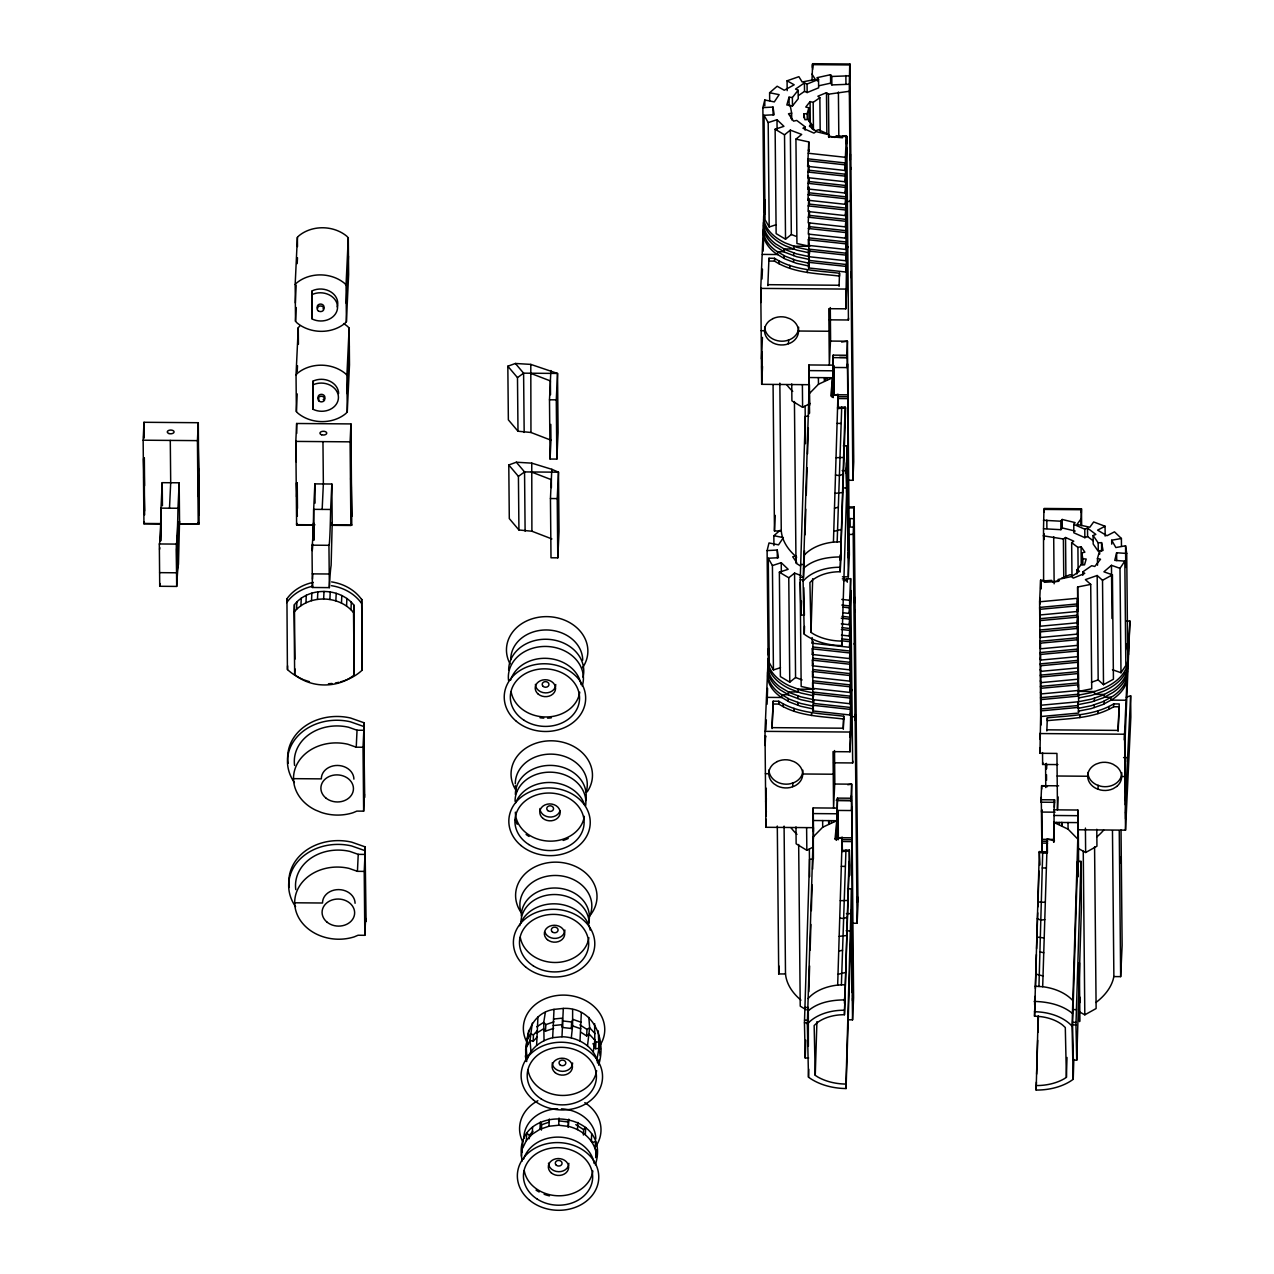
<?xml version="1.0" encoding="UTF-8"?>
<svg xmlns="http://www.w3.org/2000/svg" width="1274" height="1274" viewBox="0 0 1274 1274"><rect width="100%" height="100%" fill="white"/><g stroke="black" fill="none" stroke-linecap="round" stroke-linejoin="round"><path stroke-width="1.5" d="M557.009 418.382C557.168 427.984 557.041 408.317 557.184 417.936M845.936 291.794C846.079 301.428 845.968 281.729 846.111 291.348M850.172 734.748C850.331 744.366 850.204 724.699 850.347 734.302M853.102 456.888C853.261 466.491 853.134 446.824 853.277 456.442M852.593 998.306C852.736 1007.909 852.609 988.242 852.768 997.861M853.867 535.414C854.01 545.065 853.914 525.35 854.058 534.984M855.3 717.963C855.443 727.597 855.332 707.898 855.475 717.517M1077.31 601.647C1077.47 611.265 1077.342 591.598 1077.501 601.201M1077.597 621.792C1077.74 631.426 1077.629 611.727 1077.772 621.346M597.602 1063.105C595.117 1046.607 577.568 1036.94 561.977 1036.765L563.315 1008.419C593.493 1006.874 606.918 1039.934 598.573 1065.096M836.572 838.388L836.763 820.695L813.019 820.504M1038.183 1015.967L1036.144 1090.05A49.941 32.901 1.8 0 0 1073.218 1079.285L1072.055 1026.159L1077.788 839.104L1068.074 829.167L1053.885 822.415L1053.678 842.082L1053.885 822.415L1077.629 822.606M580.004 1040.922L581.342 1012.575M808.894 177.994L808.815 179.889L808.735 177.596M1036.049 1085.559A43.141 28.426 1.8 0 0 1063.79 1079.03L1066.402 1077.358L1065.303 1027.529L1062.5 1024.949A36.42 23.999 1.8 0 0 1034.536 1016.238L1039.329 851.573L1047.419 852.529L1047.292 838.993L1054.474 840.697M1038.947 986.474L1042.721 851.605L1047.419 852.529M803.783 587.664L804.388 615.055L800.996 615.039L800.215 579.813L805.327 416.248L808.719 416.279M800.996 615.039L801.426 601.137M842.464 576.803L848.325 576.851L847.051 478.116L841.827 645.568A49.941 32.901 1.8 0 1 804.26 634.213L803.098 581.087L808.926 394.032L818.465 384.254L832.527 377.725L832.32 397.392L833.196 355.143L846.764 355.255L846.796 357.723L833.212 357.612M804.515 550.687L803.687 577.281L800.295 577.249M805.009 534.873L805.821 509.186M806.251 495.347L807.111 467.669M807.541 453.831L808.337 428.144M804.26 634.213L804.515 626.346M841.827 645.568L841.732 641.093A43.141 28.426 1.8 0 1 813.672 634.118L811.012 632.398L812.685 578.699M808.624 1058.025L805.232 1057.993L804.451 1022.767L809.563 859.217L812.955 859.249L812.637 869.123M805.232 1057.993L805.789 1040.141M848.659 1019.789L852.561 1019.821L851.287 921.086L846.063 1088.537A49.941 32.901 1.8 0 1 808.496 1077.183L807.334 1024.057L813.162 836.986L822.701 827.224L836.763 820.695L835.059 838.945L836.556 840.362M808.369 1046.288L808.321 1007.495L804.929 1007.463M808.815 991.682L809.627 965.979M810.121 950.165L810.917 924.478M811.347 910.639L812.143 884.936M808.496 1077.183L808.751 1069.236M846.063 1088.537L845.968 1084.063A43.141 28.426 1.8 0 1 817.908 1077.071L815.249 1075.352L816.921 1021.668M803.894 555.575A43.236 28.49 1.8 0 1 833.435 542.119L837.974 394.383L830.823 395.991L832.527 377.725L808.767 377.534M840.203 571.755L845.108 407.091L837.575 407.521L845.649 407.998L840.203 571.755A36.42 23.999 1.8 0 0 812.589 580.036L809.914 582.568L811.012 632.398M808.13 998.545A43.236 28.49 1.8 0 1 837.671 985.089L842.21 837.352L835.059 838.945M815.249 1075.352L814.15 1025.538L816.825 1023.006A36.42 23.999 1.8 0 1 844.439 1014.725L849.344 850.061L841.811 850.475M844.439 1014.725L849.217 861.622L849.535 875.636L850.029 865.205L849.344 850.061M845.968 1084.063L851.542 888.854L847.576 888.822M1034.536 1016.238L1035.141 996.348M1035.38 988.401L1036.415 954.592M1036.606 948.636L1037.705 912.837M1037.88 906.881L1038.979 871.082M1036.144 1090.05L1036.383 1082.104M1036.638 1074.141L1037.673 1040.348M1037.912 1032.386L1038.406 1016.477M1072.835 1000.647A43.236 28.49 1.8 0 0 1042.689 986.713L1047.292 838.993M1066.402 1077.358L1067.007 1057.468M1072.565 1024.901L1077.581 861.351L1080.973 861.383L1081.403 907.375L1076.737 1060.159L1073.345 1060.127L1072.565 1024.901L1075.957 1024.933L1076.737 1060.159M1073.218 1079.285L1073.823 1059.427M1075.957 1024.933L1080.973 861.383M837.161 541.928L841.716 407.075L842.257 407.967L837.575 407.521M841.397 984.898L845.952 850.029M765.499 736.085L765.435 737.248L765.356 735.735M846.541 467.542L846.541 473.737L846.509 462.653M1040.221 733.219L1040.221 739.43M1054.362 807.254L1054.553 799.833L1040.985 799.738L1041.001 802.206L1054.569 802.317M1078.091 841.015L1078.043 842.464L1077.836 810.025L1054.076 809.834L1054.012 835.155M554.015 1009.374C530.796 1012.957 523.248 1038.421 527.436 1058.678C531.226 1047.61 541.561 1040.269 552.677 1037.705L554.015 1009.374L563.315 1008.419M160.747 523.948L143.946 523.805L143.15 440.199L143.994 422.283L198.282 422.713L199.11 523.901L179.714 523.757M143.659 437.428L143.851 433.478L143.882 437.301M143.707 477.83L144.185 467.924M143.882 495.49L144.344 485.601M143.946 523.805L144.042 521.958L144.822 523.471L160.333 523.598M199.11 523.901L198.314 522.388L198.234 524.251L179.57 524.092L179.172 482.798L162.212 482.671L161.018 508.135A56.136 1.465 -89.5 0 1 159.33 543.966L159.728 586.279L176.688 586.422A157.02 4.109 -89.5 0 1 178.471 564.207L179.538 521.273M169.49 508.199L170.7 482.735L170.286 440.422M176.688 586.422L176.29 544.094A56.136 1.465 -89.5 0 0 177.978 508.262L179.172 482.798M198.234 524.251L197.438 440.629L198.282 422.713M197.996 478.26L198.457 468.354M198.155 495.936L198.633 486.031M295.17 284.532L297.383 237.394L298.833 235.833A33.936 28.203 2.7 0 1 346.799 236.216L348.28 237.792L348.63 274.547L346.401 321.685L344.967 323.262A33.936 28.203 2.7 0 1 296.985 322.879L295.52 321.287L295.17 284.532L296.603 282.971A33.936 28.203 2.7 0 1 344.585 283.354L346.05 284.946L346.401 321.685M295.345 302.909L296.173 285.233M297.192 263.622L297.479 257.73M295.52 321.287L296.173 307.528M343.598 323.58A33.936 28.203 2.7 0 1 347.675 326.494L349.14 328.087L349.49 364.826L347.261 411.98L345.827 413.54A33.936 28.203 2.7 0 1 297.845 413.158L296.38 411.566L296.03 374.827L298.259 327.673L299.693 326.112M297.224 371.594L297.495 365.702M312.958 582.425A43.236 35.927 2.7 0 0 286.937 598.812L286.761 602.586A43.236 35.927 2.7 0 1 312.783 586.183M296.38 411.566L297.208 393.889M313.404 525.159L296.619 525.031L295.807 441.409L296.651 423.494L350.939 423.923L351.767 525.127L332.387 524.968M296.237 440.629L296.205 461.809M302.909 679.392A49.941 41.501 2.7 0 1 287.542 669.614L287.59 665.808M296.539 496.717L297.017 486.811M296.619 525.031L296.699 523.184L297.495 524.681L314.933 524.824M294.055 612.205L294.421 604.656C308.69 586.693 339.744 587.314 353.901 605.134L354.14 674.981C344.362 683.167 331.001 686.033 318.516 684.6A42.281 35.146 2.7 0 1 297.017 676.43L294.66 674.503L294.055 612.205C308.34 594.241 339.394 594.862 353.535 612.683L354.14 674.981M296.571 609.227L296.922 601.694M312.003 294.597A16.976 14.094 2.7 0 1 337.562 307.018A16.976 14.094 2.7 0 1 312.241 319.041L312.194 290.822A16.976 14.094 2.7 0 1 331.001 292.001A16.976 14.094 2.7 0 1 337.212 306.891M294.66 674.503L294.931 668.85M312.241 319.041L312.194 290.822M300.919 605.66L301.269 598.111M312.878 384.891A16.976 14.094 2.7 0 1 338.438 397.313A16.976 14.094 2.7 0 1 313.101 409.32L313.054 381.117A16.976 14.094 2.7 0 1 338.613 393.539M313.101 409.32L313.054 381.117M305.951 602.761L306.301 595.229M351.767 525.127L350.987 523.614L350.891 525.461L332.227 525.318L331.845 484.024L314.869 483.881L313.675 509.345A56.136 1.465 -89.5 0 1 311.987 545.176L312.385 587.489L329.361 587.633A157.02 4.109 -89.5 0 1 331.129 565.417L332.211 522.483M311.525 600.659L311.875 593.111M317.465 599.385L317.831 591.837M322.163 509.409L323.357 483.945L322.959 441.632M323.644 598.971L324.01 591.439M329.361 587.633L328.947 545.304A56.136 1.465 -89.5 0 0 330.635 509.473L331.845 484.024M329.886 599.481L330.237 591.932M346.05 284.946L348.28 237.792M346.225 303.323L348.455 256.17M335.858 600.85L336.209 593.302M347.261 411.98L346.91 375.225L349.14 328.087M347.085 393.602L349.315 346.464M341.464 603.048L341.83 595.499M350.891 525.461L350.095 441.839L350.939 423.923M350.653 479.47L351.114 469.58M350.828 497.147L351.29 487.257M346.56 606.01L346.91 598.477M350.971 609.657L351.321 602.124M353.535 612.683L353.901 605.134M362.15 670.172L361.689 599.401L362.15 670.172A49.941 41.501 2.7 0 1 340.492 681.877M357.038 730.225L363.838 730.273L363.026 747.249L356.242 747.201L357.038 730.225L348.598 727.247A43.412 36.07 2.7 0 0 294.581 765.451M363.966 722.74L364.475 797.62L363.966 722.74L350.493 717.995A50.259 41.755 2.7 0 0 288.131 763.301M358.233 854.36L365.017 854.424L364.221 871.384L357.437 871.336L358.233 854.36L349.793 851.398A43.427 36.086 2.7 0 0 295.775 889.586M356.242 747.201L347.802 744.223A43.412 36.07 2.7 0 0 296.683 764.862A43.412 36.07 2.7 0 0 315.506 810.073L321.367 812.462A43.412 36.07 2.7 0 0 353.073 812.716L356.863 811.108L363.647 811.156L364.444 794.18M365.16 846.876L365.67 921.755L365.16 846.876L351.688 842.146A50.259 41.755 2.7 0 0 289.325 887.452M357.437 871.336L348.98 868.374A43.412 36.07 2.7 0 0 294.692 902.788A43.459 36.118 2.7 0 0 322.561 936.597A43.412 36.07 2.7 0 0 354.268 936.852L358.042 935.243L364.826 935.307L365.622 918.331M530.955 432.475L530.796 364.396L515.397 363.472L507.832 366.227L508.358 419.847L517.992 431.233L530.955 432.475L550.957 440.183L550.065 459.038L556.849 459.086L558.092 432.698L557.534 373.441L530.796 364.396M531.895 531.226L531.752 463.147L516.336 462.223L508.788 464.978L509.297 518.598L518.932 529.984L531.895 531.226L551.897 538.934M550.065 459.038L549.492 399.781L550.878 370.559M551.817 469.31L558.474 472.192L559.031 531.449L557.789 557.837L551.005 557.789L550.448 498.532L551.817 469.31L531.752 463.147M528.758 1030.332L525.668 1049.33L525.828 1061.131M556.849 459.086L556.276 399.845L557.534 373.441L523.598 373.171L517.483 377.63L517.992 431.233M522.276 1161.012C509.282 1101.771 613.797 1106.995 595.34 1164.834M526.672 1061.561L526.831 1058.312M521.464 1156.171L523.009 1140.915M522.659 1148.097L526.337 1140.596L526.688 1133.414L529.395 1135.15L529.22 1138.733M557.789 557.837L557.232 498.596L558.474 472.192L524.554 471.921L518.422 476.38L518.932 529.984M532.293 1023.149L530.016 1040.285L533.153 1041.384L533.456 1034.87L537.485 1030.507M536.609 1045.333L537.947 1016.986M526.337 1140.596L532.245 1134.178L532.58 1126.996M532.245 1134.178L539.969 1129.274L540.319 1122.091L541.641 1124.703L541.386 1130.102M553.696 1028.357L545.511 1031.128L545.829 1024.599L543.743 1022.353L545.352 1012.289M539.969 1129.274L548.998 1126.232L549.333 1119.05M572.631 1009.518L572.599 1025.904L571.325 1028.5L562.503 1027.465L562.344 1018.149L553.537 1019.041M548.998 1126.232L558.697 1125.245L559.047 1118.062L558.617 1120.849L568.347 1121.996L568.093 1127.379M571.325 1028.5L571.644 1021.987L572.918 1019.391L581.151 1022.274M596.535 1156.76C596.057 1141.329 582.744 1129.672 568.427 1126.391L568.761 1119.193L568.347 1121.996M577.504 1129.576L577.855 1122.394M580.992 1032.306L586.661 1035.953L586.98 1029.44L589.655 1027.736L588.843 1017.4M583.381 1135.023L583.635 1129.64L585.674 1127.41L585.339 1134.593M593.286 1051.974L594.815 1040.157L594.624 1023.643M598.286 1030.889L598.955 1048.375L595.595 1048.709L595.913 1042.196L594.178 1038.772M591.359 1141.106L591.693 1133.924M598.891 1064.475L599.114 1059.586M595.181 1148.67L595.515 1141.488L592.394 1142.539L590.865 1139.513M809.627 405.387L809.436 384.7L761.677 384.318L760.753 288.402L764.145 206.356A62.983 35.003 -0.5 0 1 764.703 202.518M764.734 205.337A62.983 35.003 -0.5 0 0 764.177 209.191L764.352 205.417L764.368 208.235M764.941 199.747L764.496 209.175L764.464 206.34M763.078 251.217L763.811 235.69M764.814 214.335L764.989 210.449M760.897 302.495L761.247 294.788M761.995 279.022L762.457 269.164M761.422 358.934L762.441 337.419M761.677 384.318L762.521 366.45M767.84 285.615L768.97 258.24L774.544 258.288C793.766 270.661 817.621 270.534 839.518 273.257L839.55 276.092C817.653 273.353 793.798 273.496 774.56 261.106L768.986 261.059L768.97 258.24M813.449 831.412L813.401 827.67L765.913 827.288L764.989 731.356L768.588 648.37L768.732 652.129M796.68 557.168A95.534 53.078 -0.5 0 1 781.647 533.71L781.265 531.003L774.465 530.955L775.213 515.365M767.585 688.358L767.075 704.235M768.126 676.717L768.859 661.19M765.133 745.465L765.578 735.783M765.865 729.875L766.327 720.001M765.674 801.903L766.311 788.272M766.311 798.129L766.056 816.204L766.327 811.299M788.415 343.741L788.606 339.967M765.913 827.288L766.279 819.341M773.207 701.194L771.948 727.645L843.197 728.202L843.754 716.227C821.857 713.488 798.002 713.631 778.78 701.241L773.207 701.194L772.076 728.569M845.49 168.598L844.789 170.445L807.652 166.384L808.767 141.924L795.932 139.121L796.935 243.525L809.77 246.328L793.845 246.201L793.877 249.019L784.131 248.94L784.163 251.758L777.554 251.711L777.586 254.529L762.362 254.402M812.032 79.991L812.621 63.7L849.933 64.003L853.739 461.825L852.879 480.298L846.987 480.25M808.592 265.135L809.595 250.102L796.744 247.283L785.357 242.984A62.983 35.003 -0.5 0 1 763.699 215.8M800.932 1000.138A95.534 53.078 -0.5 0 1 785.883 976.664L785.501 973.973L778.717 973.925L779.083 966.122M809.117 413.843L808.974 364.953L832.718 365.144M809.117 385.624L808.974 364.953L809.324 413.302M792.651 786.695L792.842 782.921M832.639 390.449L833.196 355.143M833.737 367.469L833.817 365.59L834.199 394.733L847.767 394.844L847.481 363.807L847.306 367.581L833.737 367.469L833.992 394.637M813.385 858.787L813.21 807.907L836.97 808.098M813.353 828.578L813.21 807.907L813.449 838.403M839.072 286.347L839.518 273.257M830.282 307.575L830.584 338.709L829.326 365.112L828.785 308.69L845.761 308.818L846.462 270.168L845.379 157.307L846.398 135.665L843.022 135.888L842.496 137.751L828.498 136.605L829.024 134.741L816.077 131.62L813.943 133.101L802.923 128.228L805.057 126.747L796.728 120.425L793.559 121.126L788.479 113.8L791.648 113.099L790.167 105.28L786.822 105.009L789.036 97.206L792.38 97.493L798.145 90.247L795.517 89.084L804.435 82.906L807.063 84.068L818.545 79.37L817.319 77.618L830.552 74.704L831.779 76.456L831.858 84.912L849.296 84.275L852.879 480.298M849.296 84.275L849.726 64.942L812.414 64.656L812.446 67.474M849.933 64.003L849.758 67.761L849.726 64.942M828.498 135.872L834.98 137.433L836.333 135.729L846.828 136.589L846.477 144.137L846.398 135.665M846.78 147.88L845.888 166.735L847.003 282.414L845.761 308.818M850.729 169.346L850.825 167.451M847.847 247.57L847.895 246.63M850.061 200.416L850.029 201.356L846.493 201.595M846.796 357.723L847.433 341.209L830.473 341.066M829.342 319.838L848.436 319.981L848.516 318.102M843.34 445.852L847.306 445.884L848.293 550.065L847.767 394.844M846.605 492.465L846.127 470.663L847.306 445.884M847.704 511.798L847.895 507.673M847.879 531.465L848.086 527.34M836.875 833.419L837.432 798.113L851 798.225L851.669 784.163L834.709 784.036M837.432 798.113L836.636 838.626M848.325 576.851L849.36 554.7L847.433 341.209L841.62 342.037M843.308 729.317L843.754 716.227M838.356 839.598L838.181 810.551M834.518 750.545L834.82 781.679L833.562 808.082L833.037 751.644L849.997 751.787L850.698 713.137L849.615 600.277L850.634 578.635L847.258 578.858L846.732 580.721L843.229 580.434M851.08 716.705L855.013 716.736L853.214 534.3L854.169 506.956L847.385 506.909M851.016 590.849L850.124 609.705L851.239 725.384L849.997 751.787M854.965 612.3L855.061 610.421M852.083 690.54L852.131 689.584M854.265 644.326L854.297 643.386M833.578 762.808L852.672 762.951L852.752 761.072M837.464 800.582L851.032 800.693L851.351 795.9L851.542 810.551L837.974 810.439L838.244 839.534M855.013 716.736L855.109 714.475L857.115 923.268L851.223 923.22M851.542 810.551L851.717 806.776L852.529 993.035L851.542 888.854M851.94 954.767L852.131 950.643M852.115 974.435L852.322 970.31M852.561 1019.821L853.596 997.669L851.669 784.163L847.783 784.736M857.115 923.268L857.975 904.779L854.169 506.956M1058.089 796.919L1057.468 809.866L1056.942 753.428L1039.966 753.3L1040.667 714.65L1039.6 601.79L1040.619 580.148L1043.963 580.418L1044.33 582.298L1058.423 581.374L1058.057 579.495L1071.291 576.596L1073.297 578.109L1084.763 573.396L1082.773 571.883L1091.691 565.704L1094.78 566.452L1100.545 559.222L1097.455 558.474L1099.669 550.671L1103.045 550.448L1101.564 542.628L1098.188 542.851L1093.108 535.526L1095.863 534.411L1087.518 528.089L1084.779 529.22L1073.759 524.331L1075.145 522.595L1062.197 519.473L1060.812 521.209L1060.892 529.681L1043.517 528.758L1043.613 580.992M1043.517 528.758L1043.947 509.425L1081.276 509.727L1081.292 512.546M1059.442 580.641L1052.818 582.107L1051.623 580.371L1041.049 581.071L1040.699 588.604L1040.619 580.148M1039.966 753.3L1040.237 747.647M1040.985 799.738L1041.638 785.676L1058.614 785.819M1057.914 764.591L1042.642 764.464L1042.737 762.585M1041.001 802.206L1041.288 797.301L1041.893 851M1041.606 810.168L1041.511 812.064L1055.079 812.175M1046.846 730.942L1047.308 717.851C1069.65 715.526 1093.745 715.813 1113.667 703.917L1119.241 703.949L1117.983 730.4L1046.75 729.827M1046.607 765.228L1046.432 769.002L1046.384 763.349M1054.076 809.834L1054.553 799.833M1053.678 842.082L1054.283 829.278M1039.695 613.081L1040.221 614.944L1077.724 611.456L1077.629 586.995L1090.719 584.4L1091.722 688.804L1078.616 691.4L1078.584 701.751L1041.081 705.223L1040.571 703.359M1080.878 525.063L1081.467 508.772L1044.154 508.469L1043.979 512.244L1043.947 509.425M1127.394 668.213L1127.235 674.806A62.983 35.003 -0.5 0 1 1112.95 696.193L1103.029 701.64L1091.245 705.748L1078.138 708.36L1078.298 701.767L1091.388 699.155L1103.188 695.047L1113.11 689.6A62.983 35.003 -0.5 0 0 1127.394 668.213L1128.191 651.237A62.983 35.003 -0.5 0 0 1127.028 643.577M1078.154 876.751L1077.836 810.025L1078.298 876.257M1078.027 857.991L1078.457 848.548L1085.639 852.513L1096.946 846.207L1096.787 829.278M1079.556 962.905L1079.588 1021.621L1079.014 962.746M1097.981 789.132L1098.156 785.357M1118.11 731.324L1119.177 708.663M1124.273 739.923L1127.235 674.806M1127.171 647.335A62.983 35.003 -0.5 0 1 1128.334 654.995L1129.927 621.075L1125.977 621.043M1124.735 748.332L1129.927 621.075M1125.276 804.754L1130.643 695.747L1126.28 697.212M1077.756 829.772L1125.515 830.154L1130.85 717.007L1130.643 695.747M1095.99 1002.479A95.534 53.078 -0.5 0 0 1113.221 979.276L1113.874 976.585L1120.658 976.632L1122.123 945.451L1121.024 830.091M160.221 541.291L160.46 535.86A62.33 1.64 -89.5 0 0 160.906 521.671L161.081 540.638M824.596 380.623L824.756 377.661L824.788 380.544M828.833 823.593L828.992 820.631L829.024 823.514M312.512 579.16L312.656 576.581A163.215 4.284 -89.5 0 1 312.799 574.017M809.213 397.392L809.308 395.943M761.215 287.669L761.215 294.103M808.496 150.714L808.592 149.584L808.719 151.256M846.971 353.949L847.067 352.818L847.306 367.581M571.309 1037.864L572.599 1025.904L580.848 1028.803M595.675 1157.652L596.885 1149.578M587.505 1045.731L589.655 1027.736L595.117 1033.644M596.949 1059.22L598.955 1048.375L600.197 1055.716M159.569 549.349L159.616 549.142A62.33 1.64 -89.5 0 0 159.791 547.693M312.226 550.559L312.273 550.368A62.33 1.64 -89.5 0 0 312.799 544.125M764.814 208.203L763.874 212.025L762.871 107.621L764.766 99.993L774.305 101.904L779.147 94.658L769.607 92.747L769.671 100.614M769.05 651.173L768.111 654.979L767.107 550.591L769.002 542.947L778.541 544.858L783.383 537.612L773.844 535.701L773.939 545.559M1127.713 657.846L1126.726 553.457L1116.629 552.757L1114.75 560.385L1124.831 561.101L1125.834 665.49L1120.993 672.736L1112.457 669.71M807.254 119.533L807.19 113.641L808.863 107.78L805.757 107.048L810.073 101.617L813.178 102.366L819.867 97.732L817.876 96.219L826.476 92.684L828.466 94.196L848.978 91.33M807.652 166.384L808.289 158.884L845.426 162.961L844.789 170.445M845.602 179.889L844.901 181.736L807.764 177.659L808.369 166.416M807.764 177.659L808.449 175.812M845.697 191.164L845.012 193.027L807.875 188.95L808.464 177.691M807.875 188.95L808.56 187.103L807.971 200.241L845.108 204.302L845.809 202.455M807.971 200.241L808.672 198.394M845.92 213.745L845.219 215.593L808.082 211.532L808.687 200.273M846.032 225.02L845.331 226.883L808.194 222.807L808.799 211.548M846.127 236.311L845.442 238.158L808.305 234.097L808.91 222.839M808.353 239.735L809.054 237.888L846.191 241.964L845.554 249.449L808.401 245.388L808.353 239.735L845.49 243.812M808.401 245.388L809.101 243.525M808.464 251.026L809.149 249.178L846.302 253.239L845.649 260.74L808.512 256.663L808.464 251.026L845.602 255.087M808.512 256.663L809.213 254.816M808.576 262.317L809.261 260.453L846.398 264.53L845.761 272.015L808.624 267.954L808.576 262.317L845.713 266.377M808.624 267.954L809.006 234.129M844.901 181.736L845.538 174.235L808.401 170.175M845.012 193.027L845.649 185.526L808.512 181.465M845.108 204.302L845.761 196.817L808.624 192.74M845.219 215.593L845.856 208.092L808.719 204.031M845.331 226.883L845.968 219.383L808.831 215.322M845.442 238.158L846.079 230.674L808.942 226.597M845.761 272.015L846.462 270.168M842.178 638.927L849.997 639.787L849.36 647.272L812.207 643.211L812.908 641.348L812.748 699.633L849.885 703.71L850.586 701.847M812.271 648.848L812.955 647.001L850.108 651.062L849.455 658.562L812.318 654.486L812.271 648.848L849.408 652.909M812.318 654.486L813.019 652.638M812.382 660.139L813.067 658.276L850.204 662.353L849.567 669.837L812.43 665.776L812.382 660.139L849.519 664.2M812.43 665.776L813.131 663.929M812.478 671.414L813.178 669.567L850.315 673.643L849.678 681.128L812.541 677.067L812.478 671.414L849.615 675.491M812.541 677.067L813.226 675.204M812.589 682.705L813.29 680.857L850.427 684.918L849.79 692.419L812.653 688.342L812.589 682.705L849.726 686.766M812.653 688.342L813.338 686.495M812.748 699.633L813.401 692.132L850.538 696.209L849.885 703.71M843.165 612.778L849.025 613.415L849.662 605.93L841.843 605.07M850.698 713.137L849.997 714.985L812.86 710.924L813.465 699.665M812.828 708.105L813.529 706.242L800.693 703.439L789.291 699.139L779.895 693.55A62.983 35.003 -0.5 0 1 767.633 671.939M849.025 613.415L849.726 611.568M812.86 710.924L813.56 709.061L800.709 706.258L789.323 701.958L779.927 696.368A62.983 35.003 -0.5 0 1 767.665 674.758M841.318 623.846L849.137 624.706L849.774 617.205L841.955 616.345M849.137 624.706L849.838 622.859M841.429 635.137L849.248 635.981L849.885 628.496L842.066 627.636M849.248 635.981L849.933 634.134M849.79 692.419L850.475 690.572M849.997 714.985L850.634 707.5L813.497 703.423M526.974 1040.571L530.318 1033.771L533.456 1034.87M526.672 1047.085L530.016 1040.285L530.955 1051.48M1120.993 672.736L1119.989 568.347L1124.831 561.101M1080.83 519.155L1077.008 524.426L1089.843 527.229L1093.665 521.958L1105.068 526.258L1105.163 536.099M789.036 97.206L789.116 105.678L792.46 105.949L798.225 98.719L798.145 90.247M1060.892 529.681L1062.277 527.946L1062.197 519.473M1076.88 573.953L1076.849 570.035L1081.164 564.605L1084.524 564.876L1086.181 559.031L1082.836 558.76L1081.722 552.884L1084.891 552.199L1081.085 546.705L1077.915 547.406L1071.657 542.66L1073.791 541.179L1065.542 537.517L1063.392 538.998L1043.183 535.797M296.03 374.827L297.463 373.266A33.936 28.203 2.7 0 1 345.445 373.648L346.91 375.225M533.153 1041.384L537.166 1037.02M529.395 1135.15L532.93 1131.296M769.607 92.747L777.156 86.234L784.274 90.247L794.196 84.801L787.077 80.803L787.173 90.645M773.844 535.701L780.134 530.287M1119.989 568.347L1111.469 565.306L1103.905 571.803L1112.425 574.845L1113.428 679.233L1103.507 684.679L1098.172 679.902L1097.169 575.498L1085.384 579.622L1090.719 584.4M803.496 568.331C813.258 559.429 827.097 557.088 839.885 556.945M807.732 1011.301C817.494 1002.399 831.333 1000.058 844.121 999.899M776.232 224.686L769.193 226.995L768.19 122.607L776.997 119.708L783.94 126.333L775.133 129.231L776.137 233.62L785.532 239.209L784.529 134.821L790.326 130.123L801.712 134.439L795.932 139.121M785.532 239.209L791.329 234.527L790.326 130.123M780.484 667.656L773.429 669.965L772.426 565.576L781.233 562.678L788.176 569.303L779.37 572.185L780.373 676.59L789.769 682.179L788.765 577.791L794.562 573.093L801.075 575.561M789.769 682.179L795.565 677.497L794.562 573.093M798.575 95.486L804.515 91.362L804.435 82.906M536.736 1026.796L543.743 1022.353L544.03 1040.635M536.418 1033.31L543.425 1028.866L545.511 1031.128M586.661 1035.953L589.336 1034.249L594.815 1040.157M1080.034 1012.193L1084.811 1014.837L1096.118 1008.53L1094.573 846.844M1103.507 684.679L1102.52 580.291L1112.425 574.845M1119.257 706.783L1113.683 706.736C1093.761 718.632 1069.682 718.345 1047.339 720.67L1047.308 717.851M1105.068 526.258L1097.583 530.143L1106.979 535.733L1114.463 531.847L1121.407 538.472L1121.47 546.355M791.743 383.92L791.902 400.848L802.604 407.33L810.153 403.492M795.979 826.874L796.139 843.802L806.84 850.299L812.716 847.306M804.515 91.362L807.159 92.54L818.625 87.826L818.545 79.37M807.19 113.641L803.814 113.848L804.929 119.724L808.305 119.501L812.111 124.995L809.372 126.126L815.615 130.856L818.354 129.725L826.619 133.388M1073.759 524.331L1073.839 532.787L1084.859 537.676L1087.598 536.545L1093.156 540.765M1061.545 578.189L1070.144 574.67L1072.788 575.832L1079.476 571.198L1076.849 570.035M843.006 474.278L839.391 475.568L835.489 475.075M847.242 917.248L843.627 918.538L839.725 918.044M787.077 80.803L798.878 76.679L802.19 81.998L815.296 79.402L811.968 74.083M1091.436 682.259L1098.172 679.902M545.829 1024.599L554.015 1021.844M541.641 1124.703L548.855 1122.267M841.27 529.506L833.769 531.369M845.522 972.476L838.005 974.323M834.47 508.199L838.324 507.259M838.722 951.168L842.56 950.229M819.293 85.661L830.632 83.16L831.858 84.912M1078.441 695.174L1091.547 692.562L1103.332 688.454A62.983 35.003 -0.5 0 0 1127.538 661.62M1078.473 697.993L1091.563 695.397L1103.364 691.272A62.983 35.003 -0.5 0 0 1125.675 672.083M1078.314 704.586L1091.42 701.99L1103.204 697.865L1113.126 692.419A62.983 35.003 -0.5 0 0 1127.41 671.032M1078.17 711.179L1091.261 708.583L1103.061 704.458L1112.982 699.012A62.983 35.003 -0.5 0 0 1127.267 677.625M1111.724 544.173L1111.692 540.224L1121.407 538.472M1126.726 553.457L1125.563 545.782L1115.849 547.549L1111.692 540.224M843.531 457.477L836.031 457.716M847.767 900.447L840.267 900.686M842.433 492.56L834.932 493.372M846.669 935.53L839.168 936.342M837.544 408.572L845.076 408.078M841.78 851.542L849.312 851.048M1044.776 919.669L1040.826 920.099L1037.275 918.761M1043.263 852.497L1046.878 852.115M553.235 1025.554L562.041 1024.662L562.503 1027.465M552.677 1037.705L561.977 1036.765M595.913 1042.196L599.274 1041.861L600.5 1049.203M528.726 1055.509L525.366 1055.859L526.289 1061.353M1039.6 601.79L1077.087 598.318M1077.151 603.956L1039.648 607.427L1040.332 626.219L1077.82 622.747L1077.772 617.11L1077.247 615.246L1039.759 618.718L1040.269 620.581L1077.772 617.11M1040.173 609.291L1077.661 605.819M1077.884 628.385L1077.358 626.537L1039.871 630.009L1040.38 631.872L1077.884 628.385L1077.931 634.038L1040.444 637.51L1039.918 635.646M1077.995 639.675L1077.47 637.812L1039.966 641.284L1040.492 643.147L1077.995 639.675L1078.043 645.313L1040.54 648.8L1040.03 646.937M1078.091 650.966L1077.581 649.103L1040.078 652.575L1040.603 654.438L1078.091 650.966L1078.154 656.604L1040.651 660.075L1040.141 658.212M1078.202 662.241L1077.677 660.394L1040.189 663.865L1040.715 665.729L1078.202 662.241L1078.25 667.894L1040.762 671.366L1040.237 669.503M1078.314 673.532L1040.81 677.004L1040.301 675.156L1077.788 671.669L1078.314 673.532L1078.361 679.169L1040.874 682.657L1040.348 680.794M1078.425 684.823L1040.922 688.294L1040.412 686.431L1077.9 682.96L1078.425 684.823L1078.473 690.46L1040.985 693.932L1040.46 692.085M1078.011 694.25L1040.508 697.722L1041.033 699.585L1078.521 696.098L1077.979 690.476M1078.632 707.389L1041.145 710.86L1040.619 709.013L1078.122 705.525L1078.696 713.042L1041.192 716.514L1040.667 714.65M831.779 76.456L849.217 75.819M1043.438 520.286L1060.812 521.209M849.838 534.507L853.214 534.3M1045.317 902.326L1037.8 901.96M762.871 107.621L773.015 107.08L774.178 114.756L764.034 115.297L765.037 219.685L769.193 226.995M767.107 550.591L777.251 550.049L778.43 557.709L768.27 558.251L769.273 662.655L773.429 669.965M833.435 542.119L840.888 541.753M837.671 985.089L845.14 984.722M1042.291 867.976L1046.384 867.96M767.712 284.675L838.961 285.249M760.753 288.402L845.57 289.071M761.151 330.714L764.543 330.746M798.48 331.017L829.008 331.256M839.582 357.357L847.21 357.421M808.703 370.607L832.463 370.798M837.989 396.66L847.688 396.74M837.91 398.539L847.592 398.619M549.492 399.781L556.276 399.845M143.15 440.199L197.438 440.629M295.807 441.409L350.095 441.839M842.162 470.632L846.127 470.663M550.448 498.532L557.232 498.596M848.086 507.864L853.978 507.912L853.994 510.731M177.978 508.262L161.018 508.135L161.161 523.518M330.635 509.473L313.675 509.345L313.977 540.112M159.33 543.966L176.29 544.094M311.987 545.176L328.947 545.304M800.693 564.493L804.085 564.525M159.6 572.647L176.56 572.79M312.257 573.873L329.218 574.001M800.215 579.813L803.607 579.829M766.598 697.372L781.822 697.499L781.79 694.68L788.399 694.728L788.367 691.909L798.113 691.989L798.081 689.17L814.006 689.282L801.171 686.479L800.168 582.091M1126.2 700.238L1110.976 700.111L1110.944 697.292L1104.351 697.244L1104.319 694.426L1094.573 694.346L1094.541 691.527L1078.616 691.4L1077.629 586.995M773.222 704.028L778.796 704.06C798.034 716.45 821.889 716.322 843.786 719.046M764.989 731.356L849.806 732.04M1039.791 733.553L1124.592 734.222L1125.515 830.154M1123.572 757.584L1127.49 757.616L1127.538 761.741M765.403 773.684L768.795 773.716M802.716 773.987L833.244 774.226M1057.149 776.009L1087.678 776.248M1121.614 776.519L1125.006 776.551M293.514 778.653L321.335 778.876A16.291 13.536 2.7 0 1 337.483 765.451A16.291 13.536 2.7 0 1 353.901 779.131M836.174 800.263L851.446 800.375M812.939 813.576L836.699 813.768M1053.821 815.487L1077.565 815.679M838.435 837.703L852.019 837.814M1041.989 839.327L1053.63 839.423M842.225 839.614L851.924 839.693M1041.909 841.206L1047.722 841.254M842.146 841.509L851.828 841.588M1041.813 843.101L1047.626 843.149M294.708 902.788L322.513 903.011A16.291 13.536 2.7 0 1 338.677 889.602A16.291 13.536 2.7 0 1 355.08 903.266M846.414 913.601L850.363 913.633M1073.042 1009.597L1076.434 1009.629M804.531 1020.219L807.923 1020.251M1072.644 1022.353L1076.036 1022.385M804.451 1022.767L807.843 1022.799M1039.313 852.545L1046.846 853.166M837.082 423.366L841.127 423.446M841.318 866.336L845.363 866.416M1034.233 1001.412C1047.674 1001.762 1061.799 1004.692 1072.453 1013.403M1035.221 986.235L1042.689 986.713M853.453 518.773L850.108 518.502L850.188 526.974L853.532 527.245M842.321 578.842L847.576 579.272M1044.218 937.982L1036.717 937.043M808.242 153.246L845.379 157.307M807.605 160.731L844.742 164.808M807.7 172.022L844.853 176.099M807.812 183.313L844.949 187.374M807.923 194.603L845.06 198.664M808.034 205.878L845.172 209.955M808.13 217.169L845.283 221.23M808.242 228.46L845.379 232.521M841.796 599.417L849.615 600.277M843.117 607.125L848.978 607.778M841.27 618.208L849.089 619.053M841.366 629.483L849.185 630.343M841.477 640.774L849.296 641.634M812.701 693.996L849.838 698.056M812.812 705.27L849.949 709.347M562.821 1020.952L571.644 1021.987M558.697 1125.245L568.427 1126.391M1047.467 786.615L1041.638 785.676L1041.686 789.068M809.627 252.921L796.776 250.118L785.373 245.802A62.983 35.003 -0.5 0 1 764.894 226.278M809.436 256.695L796.6 253.892L785.198 249.577L775.802 243.987A62.983 35.003 -0.5 0 1 763.54 222.393M809.468 259.514L796.632 256.711L785.23 252.395L775.834 246.806A62.983 35.003 -0.5 0 1 763.572 225.211M809.293 263.288L796.441 260.485L785.055 256.17L775.659 250.58A62.983 35.003 -0.5 0 1 763.397 228.986M809.324 266.107L796.473 263.304L785.087 258.988L775.675 253.399A62.983 35.003 -0.5 0 1 763.429 231.804M813.831 693.056L800.98 690.253L789.593 685.953A62.983 35.003 -0.5 0 1 767.935 658.754M813.863 695.875L801.012 693.072L789.625 688.772A62.983 35.003 -0.5 0 1 767.967 661.572M1062.277 527.946L1075.224 531.067M1043.024 975.964L1035.587 973.989M1039.934 951.805L1043.756 952.793M363.791 726.499L350.318 721.769A50.259 41.755 2.7 0 0 297.606 736.276A50.259 41.755 2.7 0 0 294.405 782.57M364.985 850.65L351.513 845.92A50.259 41.755 2.7 0 0 298.801 860.412A50.259 41.755 2.7 0 0 295.584 906.706M791.329 234.527L796.202 236.375M795.565 677.497L802.079 679.95M530.382 373.218L550.384 380.926L550.511 394.749M531.338 471.969L551.339 479.677L551.403 487.576M775.133 129.231L784.529 134.821M779.37 572.185L788.765 577.791M800.566 565.99L795.995 563.204L794.435 401.533M806.331 1009.884L800.231 1006.173L798.671 844.503M579.877 1024.869L586.98 1029.44M575.8 1124.608L583.635 1129.64M1097.169 575.498L1102.52 580.291M515.397 363.472L523.598 373.171L524.171 432.427M507.832 366.227L517.483 377.63M516.336 462.223L524.554 471.921L525.111 531.178M508.788 464.978L518.422 476.38M796.776 562.63L792.715 556.77L795.884 556.069L795.932 561.149M845.108 407.091L845.649 407.998M1039.329 851.573L1039.998 864.935M764.034 115.297L768.19 122.607M768.27 558.251L772.426 565.576M144.631 514.887L143.532 458.688M592.999 1043.581L595.595 1048.709M1077.199 609.609L1077.724 611.456M1077.31 620.884L1077.82 622.747M1077.422 632.175L1077.931 634.038M1077.517 643.466L1078.043 645.313M1077.629 654.74L1078.154 656.604M1077.74 666.031L1078.25 667.894M1077.852 677.322L1078.361 679.169M1039.807 624.356L1040.332 626.219M790.549 115.313L791.138 118.434M525.668 1049.33L526.289 1053.009M521.799 1148.973L522.34 1152.222M1061.863 825.441L1061.656 822.478L1061.688 825.361M850.841 935.434L850.745 930.944A43.141 28.426 1.8 0 1 846.191 930.753M846.605 473.18L846.78 487.018M809.165 384.7L809.516 413.286M1128.191 651.237L1128.334 654.995M1125.563 545.782L1125.77 567.456M1124.91 744.557L1125.452 800.98M1116.629 552.757L1116.709 560.624M1119.257 830.744L1120.658 976.632M1113.667 703.917L1113.683 706.736M1111.469 565.306L1111.979 618.495M1112.473 830.68L1113.874 976.585M1108.937 706.497L1108.969 709.331M1104.176 701.019L1104.192 703.837M1101.564 542.628L1101.644 551.101M1099.669 550.671L1099.701 554.063M1098.188 542.851L1098.268 551.308L1093.188 543.998L1093.108 535.526M1097.455 558.474L1097.519 565.242M1097.838 710.717L1097.854 713.536M1094.398 698.12L1094.414 700.939M1094.239 704.713L1094.27 707.532M1087.518 528.089L1087.598 536.545M1084.779 529.22L1084.859 537.676M1082.836 558.76L1082.884 564.653M1082.773 571.883L1082.804 575.275M1085.416 828.068L1085.639 852.513M1081.467 508.772L1081.642 525.7M1081.722 552.884L1081.833 564.685M1081.085 546.705L1081.244 564.382M1083.25 851.191L1084.811 1014.837M1079.811 714.841L1079.842 717.66M1077.915 547.406L1078.138 570.975M1077.167 605.835L1077.931 686.718M1078.075 701.767L1078.138 708.36M1078.266 827.861L1078.6 862.355M1077.581 861.351L1077.724 876.687M1071.657 542.66L1071.975 576.071M1065.542 537.517L1065.908 576.819M1068.01 822.526L1068.074 829.167M1063.392 538.998L1063.774 578.3M1062.022 822.478L1062.054 825.488M1059.251 822.463L1059.267 824.374M1056.703 822.431L1056.719 823.338M1053.694 536.657L1054.139 583.811M1046.814 520.063L1046.894 528.535M1046.495 774.64L1046.543 780.277M1045.556 763.715L1045.779 787.571M1041.049 581.071L1041.129 588.922M1042.53 752.6L1042.642 764.464M1040.38 631.872L1040.444 637.51M1040.492 643.147L1040.54 648.8M1040.603 654.438L1040.651 660.075M1040.715 665.729L1041.192 724.938M846.828 136.589L848.436 319.981M852.672 762.951L850.634 578.635M845.872 75.532L845.952 84.004M851 798.225L851.032 800.693M847.258 578.858L847.29 582.234M838.403 92.015L838.833 137.21M837.974 394.383L838.101 407.935M842.21 837.352L842.337 850.905M830.552 74.704L830.632 83.16M833.1 380.671L833.276 397.615M837.352 823.641L837.496 838.706M828.466 94.196L828.88 137.433M829.692 377.693L829.708 378.601M833.929 820.663L833.944 821.571M826.476 92.684L826.874 133.945M827.16 377.677L827.176 379.604M831.396 820.647L831.412 822.574M824.389 377.661L824.421 380.671M828.626 820.615L828.657 823.641M819.867 97.732L820.185 131.126M817.319 77.618L817.351 80.995M818.402 377.614L818.465 384.254M822.638 820.567L822.701 827.224M813.178 102.366L813.449 129.868M812.621 63.7L812.669 69.337M812.111 124.995L812.143 128.929M810.073 101.617L810.312 125.186M808.863 107.78L808.99 121.54M808.767 141.924L808.863 151.781M808.99 165.572L809.054 171.48M809.117 177.389L809.165 183.297M809.213 187.23L809.277 195.113M809.324 199.047L809.372 204.955M809.436 210.863L809.484 216.771M809.547 222.679L809.595 228.603M807.063 84.068L807.159 92.54M812.159 637.557L812.207 643.211M807.334 269.738L807.366 272.556M811.57 712.707L811.602 715.526M805.057 126.747L805.088 130.123M803.814 113.848L803.862 117.781M805.12 406.056L805.471 443.702M809.356 849.025L809.627 876.623M802.381 384.764L802.604 407.33M806.617 827.734L806.84 850.299M792.38 97.493L792.46 105.949M793.702 252.793L793.734 255.612M797.938 695.763L797.97 698.582M793.543 259.386L793.575 262.205M797.779 702.356L797.811 705.175M791.648 113.099L791.711 119.883M789.721 265.326L789.737 268.161M793.957 708.296L793.973 711.115M783.972 255.533L784.004 258.351M788.208 698.502L788.24 701.321M779.019 260.947L779.051 263.766M783.255 703.917L783.287 706.736M779.847 383.14L781.265 531.003M784.083 826.109L785.501 973.973M776.997 119.708L777.092 129.566M781.233 562.678L781.328 572.536M774.544 258.288L774.56 261.106M778.78 701.241L778.796 704.06M773.015 107.08L773.095 114.963M777.251 550.049L777.331 557.932M773.079 385.051L774.465 530.955M777.299 826.046L778.717 973.925M764.766 99.993L764.814 105.901M764.145 206.356L764.177 209.191M768.381 649.326L768.413 652.145M550.798 424.385L550.957 440.183M363.026 747.249L363.647 811.156M364.221 871.384L364.826 935.307M314.869 483.881L315.06 503.119M313.738 539.953L313.563 522.881A62.33 1.64 -89.5 0 1 313.117 537.087M297.383 237.394L297.479 246.583M298.259 327.673L298.419 344.219M296.651 423.494L296.746 433.367M297.224 482.75L297.463 508.422M296.969 482.894L297.288 516.113L296.412 482.957M294.421 604.656L294.947 659.184M286.937 598.812L287.414 669.583M177.309 538.854L177.436 568.029M162.212 482.671L162.435 505.746M143.994 422.283L144.153 438.081M144.328 457.828L144.599 485.49M144.089 458.353L144.583 510.985M1041.845 809.643L1042.18 852.29M521.177 912.869A36.006 29.923 2.7 0 1 557.455 875.525A36.006 29.923 2.7 0 1 589.559 916.388M521.289 916.038A34.064 28.315 2.7 0 1 559.525 888.281A34.064 28.315 2.7 0 1 588.301 923.905M520.986 922.567A34.064 28.315 2.7 0 1 554.763 894.523A34.064 28.315 2.7 0 1 589.098 923.109M519.696 925.72A36.006 29.923 2.7 0 1 556.595 903.903A36.006 29.923 2.7 0 1 590.165 930.116M521.209 912.646A40.72 33.841 2.7 0 1 530.987 869.123A40.72 33.841 2.7 0 1 584.352 871.878A40.72 33.841 2.7 0 1 589.432 916.165M588.875 937.68A34.621 28.761 2.7 0 1 554.875 962.491A34.621 28.761 2.7 0 1 520.27 937.266M312.385 587.489A157.02 4.109 -89.5 0 1 312.687 582.059M1127.14 644.517A62.983 35.003 -0.5 0 1 1128.302 652.177M1126.821 644.533A62.983 35.003 -0.5 0 1 1127.984 652.192L1128.016 655.011A62.983 35.003 -0.5 0 0 1126.853 647.351M1127.57 664.439A62.983 35.003 -0.5 0 1 1126.439 670.204M1103.682 830.107A95.534 53.078 -0.5 0 1 1097.01 836.747M1127.06 646.396A62.983 35.003 -0.5 0 1 1128.223 654.056M1034.44 1011.747A43.236 28.49 1.8 0 1 1072.055 1026.159M1121.789 772.745A16.976 14.094 2.7 0 1 1100.561 786.201L1096.452 784.752A16.976 14.094 2.7 0 1 1087.869 772.474M331.59 581.899A43.236 35.927 2.7 0 1 361.593 599.433M331.415 585.674A43.236 35.927 2.7 0 1 361.418 603.207M338.82 682.291A49.941 41.501 2.7 0 1 335.412 682.975M331.957 683.469A49.941 41.501 2.7 0 1 328.469 683.74M309.439 681.638A49.941 41.501 2.7 0 1 304.518 680.029M807.334 1024.057A43.236 28.49 1.8 0 1 844.328 1010.234M796.967 834.359A95.534 53.078 -0.5 0 1 790.931 827.622M767.792 665.346A62.983 35.003 -0.5 0 0 780.038 686.957L789.434 692.546L800.836 696.846L813.672 699.649L813.704 702.468L800.868 699.665L789.466 695.365L780.07 689.775A62.983 35.003 -0.5 0 1 767.808 668.165M802.891 770.213A16.976 14.094 2.7 0 1 794.53 782.363L790.453 783.733A16.976 14.094 2.7 0 1 768.97 769.942M792.731 391.389A95.534 53.078 -0.5 0 1 786.695 384.652M764.32 224.383A62.983 35.003 -0.5 0 1 763.731 218.618M803.098 581.087A43.236 28.49 1.8 0 1 840.092 567.264M846.509 487.99A43.141 28.426 1.8 0 1 843.468 487.894M798.655 327.243A16.976 14.094 2.7 0 1 790.294 339.394L786.217 340.763A16.976 14.094 2.7 0 1 764.734 326.972M515.062 801.33A35.433 29.445 2.7 0 1 552.518 772.251A35.433 29.445 2.7 0 1 585.626 805.741M515.381 794.562A35.433 29.445 2.7 0 1 553.999 765.563A35.433 29.445 2.7 0 1 585.578 800.868M516.623 791.52A36.006 29.923 2.7 0 1 515.413 785.724M515.317 783.765A36.006 29.923 2.7 0 1 555.719 754.415A36.006 29.923 2.7 0 1 586.136 792.078M568.22 838.467A36.006 29.923 2.7 0 1 563.124 840.442M529.06 836.445A36.006 29.923 2.7 0 1 526.098 834.438M517.212 824.31A36.006 29.923 2.7 0 1 515.285 819.867M515.652 802.891A36.006 29.923 2.7 0 1 550.623 782.491A36.006 29.923 2.7 0 1 584.655 804.929M516.655 791.297A40.72 33.841 2.7 0 1 551.435 740.799A40.72 33.841 2.7 0 1 587.171 791.871M584.32 816.331A34.621 28.761 2.7 0 1 548.059 841.079A34.621 28.761 2.7 0 1 515.365 812.159M551.308 717.835A36.006 29.923 2.7 0 1 547.549 718.138M543.807 718.106A36.006 29.923 2.7 0 1 540.033 717.74M510.556 680.205A36.006 29.923 2.7 0 1 547.454 658.387A36.006 29.923 2.7 0 1 581.04 684.6M579.75 692.164A34.621 28.761 2.7 0 1 545.75 716.975A34.621 28.761 2.7 0 1 511.129 691.75M508.692 670.172A37.551 31.213 2.7 0 1 549.858 639.452A37.551 31.213 2.7 0 1 583.014 677.258M510.11 663.961A40.72 33.841 2.7 0 1 548.983 616.696A40.72 33.841 2.7 0 1 582.584 667.687M508.581 680.619A37.551 31.213 2.7 0 1 548.537 646.555A37.551 31.213 2.7 0 1 582.234 686.017M510.747 659.598A36.006 29.923 2.7 0 1 546.435 629.961A36.006 29.923 2.7 0 1 582.712 660.171M555.751 684.504A10.176 8.456 2.7 0 1 545.654 692.897A10.176 8.456 2.7 0 1 535.399 684.345M560.003 810.869A10.176 8.456 2.7 0 1 548.903 816.984A10.176 8.456 2.7 0 1 539.969 808.512M564.876 930.036A10.176 8.456 2.7 0 1 556.117 938.349A10.176 8.456 2.7 0 1 544.89 932.058M319.089 399.144A3.392 2.819 2.7 0 1 318.85 395.338A3.392 2.819 2.7 0 1 323.389 394.876A3.392 2.819 2.7 0 1 324.424 398.603M323.883 399.192A3.392 2.819 2.7 0 1 323.198 399.622M317.688 308.276A3.392 2.819 2.7 0 1 318.643 304.566A3.392 2.819 2.7 0 1 323.182 305.091A3.392 2.819 2.7 0 1 323.023 308.897M523.853 1138.415A36.006 29.923 2.7 0 1 557.678 1108.794M561.42 1108.826A36.006 29.923 2.7 0 1 595.818 1138.988M584.814 1102.631A40.72 33.841 2.7 0 1 595.706 1146.504M522.388 1141.122A40.72 33.841 2.7 0 1 537.851 1100.72M549.46 1195.872A36.006 29.923 2.7 0 1 544.125 1194.264M539.157 1191.986A36.006 29.923 2.7 0 1 536.067 1190.123M523.662 1159.022A36.006 29.923 2.7 0 1 560.576 1137.188A36.006 29.923 2.7 0 1 594.146 1163.417M568.857 1163.321A10.176 8.456 2.7 0 1 558.76 1171.714A10.176 8.456 2.7 0 1 548.505 1163.162M592.856 1170.981A34.621 28.761 2.7 0 1 558.856 1195.792A34.621 28.761 2.7 0 1 524.235 1170.567M159.728 586.279A157.02 4.109 -89.5 0 1 159.871 583.476M527.93 1044.043A40.72 33.841 2.7 0 1 564.78 995.121A40.72 33.841 2.7 0 1 599.465 1046.161M572.615 1062.978A10.176 8.456 2.7 0 1 562.519 1071.354A10.176 8.456 2.7 0 1 552.263 1062.819M596.614 1070.638A34.621 28.761 2.7 0 1 562.614 1095.449A34.621 28.761 2.7 0 1 528.009 1070.208M557.948 517.133C558.076 526.735 558.203 506.495 557.948 517.133M761.677 366.912L761.804 373.234L762.25 352.15L761.677 366.912M840.299 557.869C840.426 567.456 840.553 547.199 840.299 557.869M845.777 156.877C845.92 166.464 846.032 146.271 845.777 156.877M844.535 1000.823C844.646 1010.457 844.789 990.153 844.535 1000.823M848.341 555.337C848.468 564.955 848.611 544.667 848.341 555.337M849.631 92.461C849.774 102.047 849.901 81.791 849.631 92.461M850.252 157.355C850.395 166.942 850.506 146.685 850.252 157.355M850.013 599.847C850.156 609.45 850.284 589.177 850.013 599.847M851.064 274.993C851.191 284.596 851.319 264.339 851.064 274.993M850.714 913.554C850.841 923.14 850.968 903.011 850.714 913.554M854.488 600.309C854.615 609.943 854.758 589.639 854.488 600.309M857.338 899.858C857.482 909.429 857.577 889.236 857.338 899.858M1034.631 1002.335C1034.759 1011.938 1034.87 991.809 1034.631 1002.335M1039.998 601.36C1040.125 610.947 1040.253 590.833 1039.998 601.36M1043.852 536.927C1043.995 546.514 1044.091 526.321 1043.852 536.927M1079.619 1000.106C1079.747 1009.709 1079.858 989.579 1079.619 1000.106M1120.786 860.109C1120.913 869.744 1121.04 849.567 1120.786 860.109M1124.958 736.945C1125.085 746.532 1125.213 726.403 1124.958 736.945M1125.515 812.732L1125.659 819.071L1126.136 798.097L1125.515 812.732M1130.086 720.144C1130.229 729.747 1130.356 709.491 1130.086 720.144M177.42 536.004L177.086 543.058A62.33 1.64 -89.5 0 1 176.576 549.285L176.799 578.093L176.943 575.514A163.215 4.284 -89.5 0 1 177.405 568.331L177.564 566.309A163.215 4.284 -89.5 0 1 178.185 560.05L177.866 521.799A62.33 1.64 -89.5 0 1 177.42 536.004M198.123 433.908L198.903 515.333L198.123 433.908M350.796 435.119L351.576 516.543L350.796 435.119M772.92 318.596L769.416 320.809A16.976 14.094 2.7 0 0 769.607 340.763L773.143 343.024A16.976 14.094 2.7 0 0 786.042 344.537L790.119 343.168A16.976 14.094 2.7 0 0 789.88 318.723L785.771 317.29A16.976 14.094 2.7 0 0 772.92 318.596M777.156 761.565L773.668 763.779A16.976 14.094 2.7 0 0 773.859 783.717L777.379 785.994A16.976 14.094 2.7 0 0 790.278 787.507L794.355 786.122A16.976 14.094 2.7 0 0 794.116 761.693L790.007 760.26A16.976 14.094 2.7 0 0 777.156 761.565M1116.741 786.456L1113.237 788.67A16.976 14.094 2.7 0 1 1100.386 789.976L1096.277 788.526A16.976 14.094 2.7 0 1 1096.054 764.097L1100.131 762.712A16.976 14.094 2.7 0 1 1113.014 764.225L1116.55 766.502A16.976 14.094 2.7 0 1 1116.741 786.456M326.94 922.058A16.291 13.536 2.7 0 0 354.124 916.197A16.291 13.536 2.7 0 0 334.027 899.46A16.291 13.536 2.7 0 0 326.94 922.058M525.525 966.855A40.72 33.841 2.7 0 0 593.493 952.219A40.72 33.841 2.7 0 0 543.234 910.369A40.72 33.841 2.7 0 0 525.525 966.855M533.296 965.851A34.621 28.761 2.7 0 0 588.429 947.123A34.621 28.761 2.7 0 0 540.51 916.484A34.621 28.761 2.7 0 0 533.296 965.851M547.39 939.655A10.176 8.456 2.7 0 0 564.382 935.992A10.176 8.456 2.7 0 0 551.817 925.529A10.176 8.456 2.7 0 0 547.39 939.655M552.327 931.931A3.392 2.819 2.7 0 0 557.98 930.705A3.392 2.819 2.7 0 0 553.792 927.217A3.392 2.819 2.7 0 0 552.327 931.931M321.574 434.768A3.392 1.879 -0.5 0 0 326.749 433.176A3.392 1.879 -0.5 0 0 321.733 431.504A3.392 1.879 -0.5 0 0 321.574 434.768M547.772 810.582A3.392 2.819 2.7 0 0 553.442 809.356A3.392 2.819 2.7 0 0 549.253 805.869A3.392 2.819 2.7 0 0 547.772 810.582M542.835 818.306A10.176 8.456 2.7 0 0 559.827 814.643A10.176 8.456 2.7 0 0 547.263 804.181A10.176 8.456 2.7 0 0 542.835 818.306M520.97 845.506A40.72 33.841 2.7 0 0 588.938 830.871A40.72 33.841 2.7 0 0 538.679 789.02A40.72 33.841 2.7 0 0 520.97 845.506M528.742 844.503A34.621 28.761 2.7 0 0 583.874 825.759A34.621 28.761 2.7 0 0 535.956 795.135A34.621 28.761 2.7 0 0 528.742 844.503M516.384 721.339A40.72 33.841 2.7 0 0 584.352 706.704A40.72 33.841 2.7 0 0 534.093 664.837A40.72 33.841 2.7 0 0 516.384 721.339M524.155 720.336A34.621 28.761 2.7 0 0 579.304 701.592A34.621 28.761 2.7 0 0 531.385 670.952A34.621 28.761 2.7 0 0 524.155 720.336M543.186 686.399A3.392 2.819 2.7 0 0 548.855 685.189A3.392 2.819 2.7 0 0 544.667 681.701A3.392 2.819 2.7 0 0 543.186 686.399M538.249 694.123A10.176 8.456 2.7 0 0 555.241 690.476A10.176 8.456 2.7 0 0 542.676 679.998A10.176 8.456 2.7 0 0 538.249 694.123M325.746 797.906A16.291 13.536 2.7 0 0 352.93 792.062A16.291 13.536 2.7 0 0 332.832 775.309A16.291 13.536 2.7 0 0 325.746 797.906M319.01 401.039A3.392 2.819 2.7 0 0 324.663 399.813A3.392 2.819 2.7 0 0 320.475 396.325A3.392 2.819 2.7 0 0 319.01 401.039M318.134 310.745A3.392 2.819 2.7 0 0 323.803 309.534A3.392 2.819 2.7 0 0 319.615 306.047A3.392 2.819 2.7 0 0 318.134 310.745M529.506 1200.156A40.72 33.841 2.7 0 0 597.458 1185.521A40.72 33.841 2.7 0 0 547.215 1143.654A40.72 33.841 2.7 0 0 529.506 1200.156M551.371 1172.94A10.176 8.456 2.7 0 0 568.347 1169.277A10.176 8.456 2.7 0 0 555.798 1158.814A10.176 8.456 2.7 0 0 551.371 1172.94M556.308 1165.216A3.392 2.819 2.7 0 0 561.961 1164.006A3.392 2.819 2.7 0 0 557.773 1160.503A3.392 2.819 2.7 0 0 556.308 1165.216M537.278 1199.152A34.621 28.761 2.7 0 0 592.41 1180.409A34.621 28.761 2.7 0 0 544.492 1149.769A34.621 28.761 2.7 0 0 537.278 1199.152M168.916 433.542A3.392 1.879 -0.5 0 0 174.076 431.95A3.392 1.879 -0.5 0 0 169.076 430.278A3.392 1.879 -0.5 0 0 168.916 433.542M560.066 1064.873A3.392 2.819 2.7 0 0 565.72 1063.647A3.392 2.819 2.7 0 0 561.531 1060.159A3.392 2.819 2.7 0 0 560.066 1064.873M541.036 1098.809A34.621 28.761 2.7 0 0 596.168 1080.065A34.621 28.761 2.7 0 0 548.25 1049.426A34.621 28.761 2.7 0 0 541.036 1098.809M533.265 1099.812A40.72 33.841 2.7 0 0 601.232 1085.177A40.72 33.841 2.7 0 0 550.973 1043.31A40.72 33.841 2.7 0 0 533.265 1099.812M555.13 1072.597A10.176 8.456 2.7 0 0 572.122 1068.934A10.176 8.456 2.7 0 0 559.557 1058.471A10.176 8.456 2.7 0 0 555.13 1072.597"/></g></svg>
